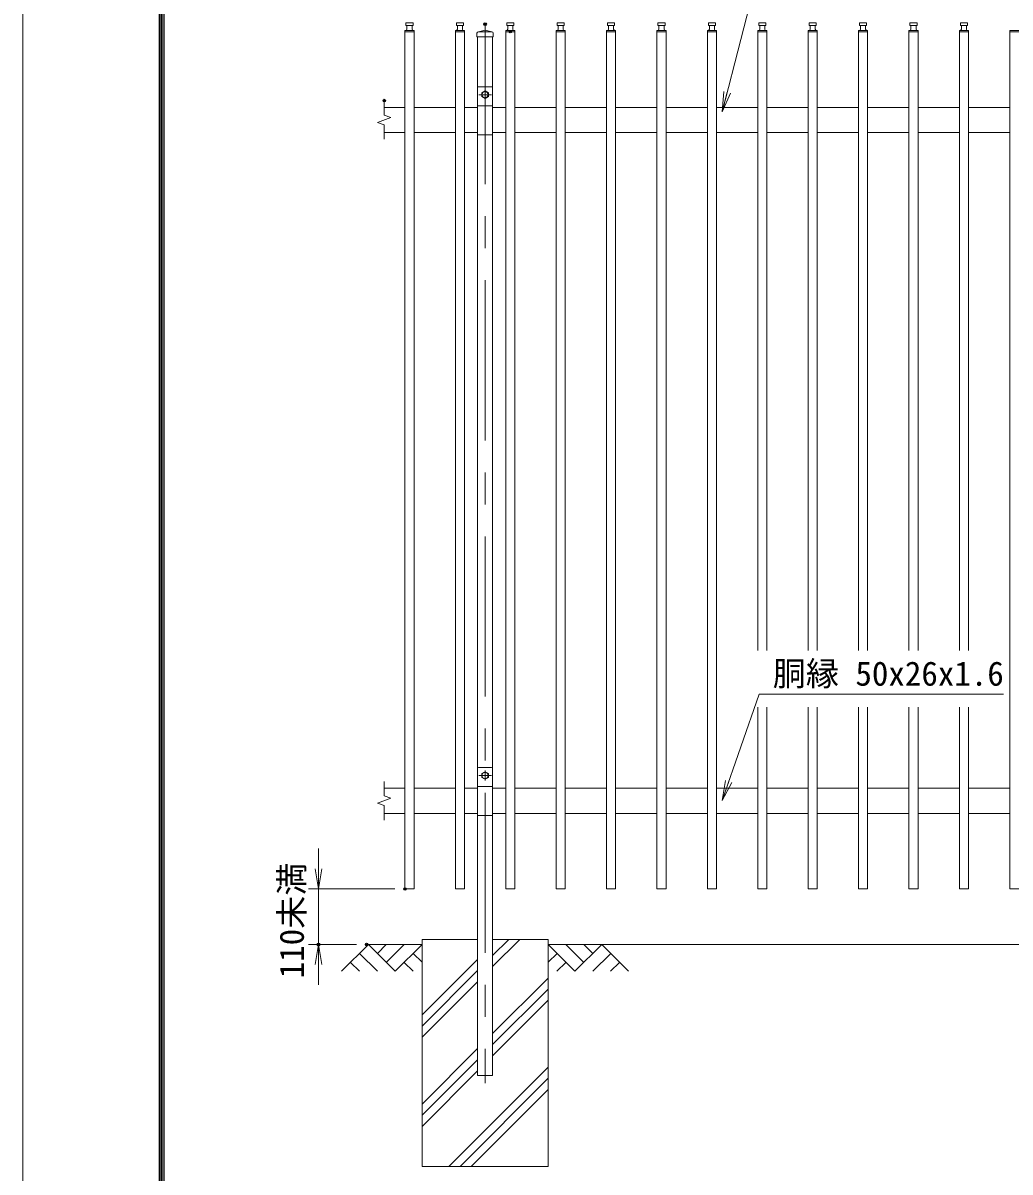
# Model space of a CAD drawing. Units: millimetres, scale not verified. Extents: x -4200 to 4200, y -2970 to 2970.
# Drawn here: x -4200 to -2242, y -692 to 1586 of the extents above; entities that cross this region are included whole.
import ezdxf
from ezdxf.enums import TextEntityAlignment as Align

# ---------------------------------------------------------------- set-up
doc = ezdxf.new("R2010")
doc.units = ezdxf.units.MM
doc.header["$LTSCALE"] = 10
doc.header["$PDMODE"] = 32
doc.header["$PDSIZE"] = 5
doc.linetypes.add('USER1', pattern=[50.8, 31.75, -6.35, 6.35, -6.35])
for name, color, linetype, lineweight in [('0-0_D-STR1', 1, 'Continuous', 18), ('0-1_D-BMK', 2, 'USER1', 13), ('0-2_D-BGD', 7, 'Continuous', 18), ('0-3_D-STR4', 7, 'Continuous', 18), ('0-4_D-DCR-HCH', 7, 'Continuous', 13), ('0-5_D-STR3', 3, 'Continuous', 13), ('0-6_D-STR-DIM', 7, 'Continuous', 13), ('0-7_0', 7, 'Continuous', 18), ('0-A_D-STR-TXT', 7, 'Continuous', 13), ('0-B_D-TTL', 7, 'Continuous', 18)]:
    doc.layers.add(name, color=color, linetype=linetype, lineweight=lineweight)
doc.layers.add('0-8_Defpoints', color=253, linetype='Continuous')
doc.styles.add('ＭＳ ゴシック', font='')
doc.styles.get('ＭＳ ゴシック').set_extended_font_data('MS Gothic')

# ---------------------------------------------------------------- blocks, each defined once
blk = doc.blocks.new('_Open')
at = {"layer": '0-7_0'}
blk.add_line((-10, 1.667), (0, 0), dxfattribs=at)
blk.add_lwpolyline([(-10, -1.667), (0, 0), (-10, 0)], dxfattribs=at)

msp = doc.modelspace()

# ---------------------------------------------------------------- linework, layer by layer
at = {"layer": '0-0_D-STR1'}
for p, q in [((-3426.25, 1581.44), (-3440.25, 1581.44)), ((-3438.25, 1581.44), (-3438.25, 1574.44)), ((-3428.25, 1581.44), (-3428.25, 1574.44)), ((-3426.25, 1586.44), (-3426.25, 1581.44)), ((-3326.25, 1581.44), (-3340.25, 1581.44)), ((-3338.25, 1581.44), (-3338.25, 1574.44)), ((-3328.25, 1581.44), (-3328.25, 1574.44)), ((-3326.25, 1586.44), (-3326.25, 1581.44)), ((-3226.25, 1581.44), (-3240.25, 1581.44)), ((-3238.25, 1581.44), (-3238.25, 1574.44)), ((-3228.25, 1581.44), (-3228.25, 1574.44)), ((-3226.25, 1586.44), (-3226.25, 1581.44)), ((-3126.25, 1581.44), (-3140.25, 1581.44)), ((-3138.25, 1581.44), (-3138.25, 1574.44)), ((-3128.25, 1581.44), (-3128.25, 1574.44)), ((-3126.25, 1586.44), (-3126.25, 1581.44)), ((-3026.25, 1581.44), (-3040.25, 1581.44)), ((-3038.25, 1581.44), (-3038.25, 1574.44)), ((-3028.25, 1581.44), (-3028.25, 1574.44)), ((-3026.25, 1586.44), (-3026.25, 1581.44)), ((-2926.25, 1581.44), (-2940.25, 1581.44)), ((-2938.25, 1581.44), (-2938.25, 1574.44)), ((-2928.25, 1581.44), (-2928.25, 1574.44)), ((-2926.25, 1586.44), (-2926.25, 1581.44)), ((-2826.25, 1581.44), (-2840.25, 1581.44)), ((-2838.25, 1581.44), (-2838.25, 1574.44)), ((-2828.25, 1581.44), (-2828.25, 1574.44)), ((-2826.25, 1586.44), (-2826.25, 1581.44)), ((-2726.25, 1581.44), (-2740.25, 1581.44)), ((-2738.25, 1581.44), (-2738.25, 1574.44)), ((-2728.25, 1581.44), (-2728.25, 1574.44)), ((-2726.25, 1586.44), (-2726.25, 1581.44)), ((-2626.25, 1581.44), (-2640.25, 1581.44)), ((-2638.25, 1581.44), (-2638.25, 1574.44)), ((-2628.25, 1581.44), (-2628.25, 1574.44)), ((-2626.25, 1586.44), (-2626.25, 1581.44)), ((-2526.25, 1581.44), (-2540.25, 1581.44)), ((-2538.25, 1581.44), (-2538.25, 1574.44)), ((-2528.25, 1581.44), (-2528.25, 1574.44)), ((-2526.25, 1586.44), (-2526.25, 1581.44)), ((-2426.25, 1581.44), (-2440.25, 1581.44)), ((-2438.25, 1581.44), (-2438.25, 1574.44)), ((-2428.25, 1581.44), (-2428.25, 1574.44)), ((-2426.25, 1586.44), (-2426.25, 1581.44)), ((-2326.25, 1581.44), (-2340.25, 1581.44)), ((-2338.25, 1581.44), (-2338.25, 1574.44)), ((-2328.25, 1581.44), (-2328.25, 1574.44)), ((-2326.25, 1586.44), (-2326.25, 1581.44)), ((-3424.25, 1571.44), (-3442.25, 1571.44)), ((-3442.25, 1569.14), (-3424.25, 1569.14)), ((-3424.25, 1571.44), (-3424.25, -130.86)), ((-3324.25, 1571.44), (-3342.25, 1571.44)), ((-3342.25, 1569.14), (-3324.25, 1569.14)), ((-3324.25, 1571.44), (-3324.25, -130.86)), ((-3299.5, 1566.14), (-3299.5, 1559.14)), ((-3299.5, 1559.14), (-3267, 1559.14)), ((-3298.25, 1559.14), (-3298.25, 1458.14)), ((-3283.25, 1572.14), (-3296.5, 1569.14)), ((-3296.5, 1569.14), (-3270, 1569.14)), ((-3283.25, 1572.14), (-3270, 1569.14)), ((-3268.25, 1458.14), (-3268.25, 1559.14)), ((-3267, 1566.14), (-3267, 1559.14)), ((-3224.25, 1571.44), (-3242.25, 1571.44)), ((-3242.25, 1569.14), (-3224.25, 1569.14)), ((-3224.25, 1571.44), (-3224.25, -130.86)), ((-3124.25, 1571.44), (-3142.25, 1571.44)), ((-3142.25, 1569.14), (-3124.25, 1569.14)), ((-3124.25, 1571.44), (-3124.25, -130.86)), ((-3024.25, 1571.44), (-3042.25, 1571.44)), ((-3042.25, 1569.14), (-3024.25, 1569.14)), ((-3024.25, 1571.44), (-3024.25, -130.86)), ((-2924.25, 1571.44), (-2942.25, 1571.44)), ((-2942.25, 1569.14), (-2924.25, 1569.14)), ((-2924.25, 1571.44), (-2924.25, -130.86)), ((-2824.25, 1571.44), (-2842.25, 1571.44)), ((-2842.25, 1569.14), (-2824.25, 1569.14)), ((-2824.25, 1571.44), (-2824.25, -130.86)), ((-2742.25, 1571.44), (-2742.25, 342.3)), ((-2724.25, 1571.44), (-2742.25, 1571.44)), ((-2742.25, 1569.14), (-2724.25, 1569.14)), ((-2724.25, 1571.44), (-2724.25, 342.3)), ((-2642.25, 1571.44), (-2642.25, 342.3)), ((-2624.25, 1571.44), (-2642.25, 1571.44)), ((-2642.25, 1569.14), (-2624.25, 1569.14)), ((-2624.25, 1571.44), (-2624.25, 342.3)), ((-2542.25, 1571.44), (-2542.25, 342.3)), ((-2524.25, 1571.44), (-2542.25, 1571.44)), ((-2542.25, 1569.14), (-2524.25, 1569.14)), ((-2524.25, 1571.44), (-2524.25, 342.3)), ((-2442.25, 1571.44), (-2442.25, 342.3)), ((-2424.25, 1571.44), (-2442.25, 1571.44)), ((-2442.25, 1569.14), (-2424.25, 1569.14)), ((-2424.25, 1571.44), (-2424.25, 342.3)), ((-2342.25, 1571.44), (-2342.25, 342.3)), ((-2324.25, 1571.44), (-2342.25, 1571.44)), ((-2342.25, 1569.14), (-2324.25, 1569.14)), ((-2324.25, 1571.44), (-2324.25, 342.3)), ((-2224.25, 1571.44), (-2242.25, 1571.44)), ((-2242.25, 1569.14), (-2224.25, 1569.14)), ((-3483.25, 1419.14), (-3442.25, 1419.14)), ((-3424.25, 1419.14), (-3342.25, 1419.14)), ((-3324.25, 1419.14), (-3298.25, 1419.14)), ((-3268.25, 1419.14), (-3242.25, 1419.14)), ((-3224.25, 1419.14), (-3142.25, 1419.14)), ((-3124.25, 1419.14), (-3042.25, 1419.14)), ((-3024.25, 1419.14), (-2942.25, 1419.14)), ((-2924.25, 1419.14), (-2842.25, 1419.14)), ((-2824.25, 1419.14), (-2742.25, 1419.14)), ((-2724.25, 1419.14), (-2642.25, 1419.14)), ((-2624.25, 1419.14), (-2542.25, 1419.14)), ((-2524.25, 1419.14), (-2442.25, 1419.14)), ((-2424.25, 1419.14), (-2342.25, 1419.14)), ((-2324.25, 1419.14), (-2242.25, 1419.14)), ((-3483.25, 1369.14), (-3442.25, 1369.14)), ((-3424.25, 1369.14), (-3342.25, 1369.14)), ((-3324.25, 1369.14), (-3298.25, 1369.14)), ((-3268.25, 1369.14), (-3242.25, 1369.14)), ((-3224.25, 1369.14), (-3142.25, 1369.14)), ((-3124.25, 1369.14), (-3042.25, 1369.14)), ((-3024.25, 1369.14), (-2942.25, 1369.14)), ((-2924.25, 1369.14), (-2842.25, 1369.14)), ((-2824.25, 1369.14), (-2742.25, 1369.14)), ((-2724.25, 1369.14), (-2642.25, 1369.14)), ((-2624.25, 1369.14), (-2542.25, 1369.14)), ((-2524.25, 1369.14), (-2442.25, 1369.14)), ((-2424.25, 1369.14), (-2342.25, 1369.14)), ((-2324.25, 1369.14), (-2242.25, 1369.14)), ((-3298.25, 1364.94), (-3298.25, 108.14)), ((-3268.25, 1364.94), (-3268.25, 108.14)), ((-2742.25, 229.82), (-2742.25, -130.86)), ((-2724.25, 229.82), (-2724.25, -130.86)), ((-2642.25, 229.82), (-2642.25, -130.86)), ((-2624.25, 229.82), (-2624.25, -130.86)), ((-2542.25, 229.82), (-2542.25, -130.86)), ((-2524.25, 229.82), (-2524.25, -130.86)), ((-2442.25, 229.82), (-2442.25, -130.86)), ((-2424.25, 229.82), (-2424.25, -130.86)), ((-2342.25, 229.82), (-2342.25, -130.86)), ((-2324.25, 229.82), (-2324.25, -130.86)), ((-3483.25, 69.14), (-3442.25, 69.14)), ((-3424.25, 69.14), (-3342.25, 69.14)), ((-3324.25, 69.14), (-3298.25, 69.14)), ((-3268.25, 69.14), (-3242.25, 69.14)), ((-3224.25, 69.14), (-3142.25, 69.14)), ((-3124.25, 69.14), (-3042.25, 69.14)), ((-3024.25, 69.14), (-2942.25, 69.14)), ((-2924.25, 69.14), (-2842.25, 69.14)), ((-2824.25, 69.14), (-2742.25, 69.14)), ((-2724.25, 69.14), (-2642.25, 69.14)), ((-2624.25, 69.14), (-2542.25, 69.14)), ((-2524.25, 69.14), (-2442.25, 69.14)), ((-2424.25, 69.14), (-2342.25, 69.14)), ((-2324.25, 69.14), (-2242.25, 69.14)), ((-3483.25, 19.14), (-3442.25, 19.14)), ((-3424.25, 19.14), (-3342.25, 19.14)), ((-3324.25, 19.14), (-3298.25, 19.14)), ((-3298.25, 14.94), (-3298.25, -500.86)), ((-3268.25, 19.14), (-3242.25, 19.14)), ((-3268.25, 14.94), (-3268.25, -500.86)), ((-3224.25, 19.14), (-3142.25, 19.14)), ((-3124.25, 19.14), (-3042.25, 19.14)), ((-3024.25, 19.14), (-2942.25, 19.14)), ((-2924.25, 19.14), (-2842.25, 19.14)), ((-2824.25, 19.14), (-2742.25, 19.14)), ((-2724.25, 19.14), (-2642.25, 19.14)), ((-2624.25, 19.14), (-2542.25, 19.14)), ((-2524.25, 19.14), (-2442.25, 19.14)), ((-2424.25, 19.14), (-2342.25, 19.14)), ((-2324.25, 19.14), (-2242.25, 19.14)), ((-2742.25, -130.86), (-2724.25, -130.86)), ((-2642.25, -130.86), (-2624.25, -130.86)), ((-2542.25, -130.86), (-2524.25, -130.86)), ((-2442.25, -130.86), (-2424.25, -130.86)), ((-2342.25, -130.86), (-2324.25, -130.86)), ((-3298.25, -500.86), (-3268.25, -500.86))]:
    msp.add_line(p, q, dxfattribs=at)
for points in [[(-3426.25, 1586.44), (-3440.25, 1586.44), (-3440.25, 1581.44)], [(-3326.25, 1586.44), (-3340.25, 1586.44), (-3340.25, 1581.44)], [(-3226.25, 1586.44), (-3240.25, 1586.44), (-3240.25, 1581.44)], [(-3126.25, 1586.44), (-3140.25, 1586.44), (-3140.25, 1581.44)], [(-3026.25, 1586.44), (-3040.25, 1586.44), (-3040.25, 1581.44)], [(-2926.25, 1586.44), (-2940.25, 1586.44), (-2940.25, 1581.44)], [(-2826.25, 1586.44), (-2840.25, 1586.44), (-2840.25, 1581.44)], [(-2726.25, 1586.44), (-2740.25, 1586.44), (-2740.25, 1581.44)], [(-2626.25, 1586.44), (-2640.25, 1586.44), (-2640.25, 1581.44)], [(-2526.25, 1586.44), (-2540.25, 1586.44), (-2540.25, 1581.44)], [(-2426.25, 1586.44), (-2440.25, 1586.44), (-2440.25, 1581.44)], [(-2326.25, 1586.44), (-2340.25, 1586.44), (-2340.25, 1581.44)], [(-3442.25, 1571.44), (-3442.25, -130.86), (-3424.25, -130.86)], [(-3342.25, 1571.44), (-3342.25, -130.86), (-3324.25, -130.86)], [(-3242.25, 1571.44), (-3242.25, -130.86), (-3224.25, -130.86)], [(-3142.25, 1571.44), (-3142.25, -130.86), (-3124.25, -130.86)], [(-3042.25, 1571.44), (-3042.25, -130.86), (-3024.25, -130.86)], [(-2942.25, 1571.44), (-2942.25, -130.86), (-2924.25, -130.86)], [(-2842.25, 1571.44), (-2842.25, -130.86), (-2824.25, -130.86)], [(-2242.25, 1571.44), (-2242.25, -130.86), (-2224.25, -130.86)]]:
    msp.add_lwpolyline(points, dxfattribs=at)
for centre, start, end in [((-3441.25, 1574.44), 270, 0), ((-3425.25, 1574.44), 179.99992, 270), ((-3341.25, 1574.44), 270, 0), ((-3325.25, 1574.44), 179.99992, 270), ((-3241.25, 1574.44), 270, 0), ((-3225.25, 1574.44), 179.99992, 270), ((-3141.25, 1574.44), 270, 0), ((-3125.25, 1574.44), 179.99992, 270), ((-3041.25, 1574.44), 270, 0), ((-3025.25, 1574.44), 179.99992, 270), ((-2941.25, 1574.44), 270, 0), ((-2925.25, 1574.44), 179.99992, 270), ((-2841.25, 1574.44), 270, 0), ((-2825.25, 1574.44), 179.99992, 270), ((-2741.25, 1574.44), 270, 0), ((-2725.25, 1574.44), 179.99992, 270), ((-2641.25, 1574.44), 270, 0), ((-2625.25, 1574.44), 179.99992, 270), ((-2541.25, 1574.44), 270, 0), ((-2525.25, 1574.44), 179.99992, 270), ((-2441.25, 1574.44), 270, 0), ((-2425.25, 1574.44), 179.99992, 270), ((-2341.25, 1574.44), 270, 0), ((-2325.25, 1574.44), 179.99992, 270), ((-3296.5, 1566.14), 90, 180), ((-3270, 1566.14), 0, 90)]:
    msp.add_arc(centre, 3, start, end, dxfattribs=at)
at = {"layer": '0-1_D-BMK'}
for p, q in [((-3283.25, 1584.14), (-3283.25, -515.86)), ((-3270.75, 1444.14), (-3295.75, 1444.14)), ((-3283.25, 1454.14), (-3283.25, 1434.14)), ((-3270.75, 94.14), (-3295.75, 94.14)), ((-3283.25, 104.14), (-3283.25, 84.14))]:
    msp.add_line(p, q, dxfattribs=at)
at = {"layer": '0-2_D-BGD'}
for p, q in [((-3408.25, -240.86), (-3518.25, -240.86)), ((-1408.25, -240.86), (-3158.25, -240.86))]:
    msp.add_line(p, q, dxfattribs=at)
at = {"layer": '0-3_D-STR4'}
for p, q in [((-3408.25, -230.86), (-3408.25, -680.86)), ((-3298.25, -230.86), (-3408.25, -230.86)), ((-3158.25, -230.86), (-3268.25, -230.86)), ((-3158.25, -230.86), (-3158.25, -680.86)), ((-3158.25, -680.86), (-3408.25, -680.86))]:
    msp.add_line(p, q, dxfattribs=at)
at = {"layer": '0-4_D-DCR-HCH'}
for p, q in [((-3514.68, -240.86), (-3567.89, -294.07)), ((-3514.68, -240.86), (-3461.46, -294.07)), ((-3496.94, -258.59), (-3479.2, -240.86)), ((-3479.2, -276.33), (-3443.73, -240.86)), ((-3461.46, -294.07), (-3408.25, -240.86)), ((-3268.25, -284.87), (-3214.23, -230.86)), ((-3268.25, -262.78), (-3236.33, -230.86)), ((-3105.04, -294.07), (-3158.25, -240.86)), ((-3087.3, -276.33), (-3122.78, -240.86)), ((-3051.83, -240.86), (-3105.04, -294.07)), ((-3069.47, -258.69), (-3087.3, -240.86)), ((-3051.83, -240.86), (-2998.62, -294.07)), ((-3532.41, -258.59), (-3496.78, -294.07)), ((-3425.99, -258.59), (-3408.25, -276.25)), ((-3408.25, -380.68), (-3298.25, -270.68)), ((-3140.51, -258.59), (-3158.25, -276.25)), ((-3034.09, -258.59), (-3069.73, -294.07)), ((-3550.15, -276.33), (-3532.33, -294.07)), ((-3443.73, -276.33), (-3425.91, -294.07)), ((-3408.25, -402.78), (-3298.25, -292.78)), ((-3122.78, -276.33), (-3140.6, -294.07)), ((-3016.35, -276.33), (-3034.17, -294.07)), ((-3408.25, -424.87), (-3298.25, -314.87)), ((-3268.25, -417.46), (-3158.25, -307.46)), ((-3268.25, -439.55), (-3158.25, -329.55)), ((-3268.25, -461.65), (-3158.25, -351.65)), ((-3408.25, -557.46), (-3298.25, -447.46)), ((-3408.25, -579.55), (-3298.25, -469.55)), ((-3408.25, -601.65), (-3298.25, -491.65)), ((-3354.87, -680.86), (-3158.25, -484.23)), ((-3332.78, -680.86), (-3158.25, -506.33)), ((-3310.68, -680.86), (-3158.25, -528.43))]:
    msp.add_line(p, q, dxfattribs=at)
at = {"layer": '0-5_D-STR3'}
for p, q in [((-3296.25, 1460.14), (-3270.25, 1460.14)), ((-3298.25, 1458.14), (-3298.25, 1364.94)), ((-3268.25, 1458.14), (-3268.25, 1364.94)), ((-3298.25, 1422.34), (-3268.25, 1422.34)), ((-3298.25, 1364.94), (-3268.25, 1364.94)), ((-3298.25, 108.14), (-3298.25, 14.94)), ((-3296.25, 110.14), (-3270.25, 110.14)), ((-3268.25, 108.14), (-3268.25, 14.94)), ((-3298.25, 72.34), (-3268.25, 72.34)), ((-3298.25, 14.94), (-3268.25, 14.94))]:
    msp.add_line(p, q, dxfattribs=at)
for points in [[(-3276.75, 1447.9), (-3283.25, 1451.65), (-3289.75, 1447.9), (-3289.75, 1440.39), (-3283.25, 1436.64), (-3276.75, 1440.39)], [(-3276.75, 97.9), (-3283.25, 101.65), (-3289.75, 97.9), (-3289.75, 90.39), (-3283.25, 86.64), (-3276.75, 90.39)]]:
    msp.add_lwpolyline(points, close=True, dxfattribs=at)
for centre in [(-3283.25, 1444.14), (-3283.25, 94.14)]:
    msp.add_circle(centre, 6.25, dxfattribs=at)
for centre, start, end in [((-3296.25, 1458.14), 90, 180), ((-3270.25, 1458.14), 0, 90), ((-3296.25, 108.14), 90, 180), ((-3270.25, 108.14), 0, 90)]:
    msp.add_arc(centre, 2, start, end, dxfattribs=at)
at = {"layer": '0-6_D-STR-DIM'}
for p, q in [((-3483.25, 1432.57), (-3483.25, 1403.76)), ((-3496.47, 1389.33), (-3470.04, 1398.95)), ((-3470.04, 1398.95), (-3483.25, 1403.76)), ((-3483.25, 1384.52), (-3496.47, 1389.33)), ((-3483.25, 1384.52), (-3483.25, 1355.72)), ((-3483.25, 82.57), (-3483.25, 53.76)), ((-3496.47, 39.33), (-3470.04, 48.95)), ((-3470.04, 48.95), (-3483.25, 53.76)), ((-3483.25, 34.52), (-3496.47, 39.33)), ((-3483.25, 34.52), (-3483.25, 5.72)), ((-3613.62, -90.86), (-3613.62, -50.86)), ((-3462.25, -130.86), (-3633.62, -130.86)), ((-3613.62, -130.86), (-3613.62, -240.86)), ((-3538.25, -240.86), (-3633.62, -240.86)), ((-3613.62, -280.86), (-3613.62, -320.86))]:
    msp.add_line(p, q, dxfattribs=at)
at = {"layer": '0-8_Defpoints'}
for p in [(-3283.25, 1584.14), (-3233.25, 1569.14), (-3483.25, 1432.57), (-3442.25, -130.86), (-3613.62, -240.86), (-3518.25, -240.86)]:
    msp.add_point(p, dxfattribs=at)
at = {"layer": '0-A_D-STR-TXT'}
for points in [[(-2254.49, 1696.1), (-2739.18, 1696.1), (-2812.42, 1412.17)], [(-2254.49, 255.48), (-2739.18, 255.48), (-2812.26, 46.5)]]:
    msp.add_lwpolyline(points, dxfattribs=at)
at = {"layer": '0-B_D-TTL'}
for points in [[(-4200.12, -2969.77), (4199.88, -2969.77), (4199.88, 2970.23), (-4200.12, 2970.23)], [(-3930.12, 2750.23), (3929.88, 2750.23), (3929.88, -2749.77), (-3930.12, -2749.77)], [(-3927.62, 2747.73), (3927.38, 2747.73), (3927.38, -2747.27), (-3927.62, -2747.27)], [(-3925.12, 2745.23), (3924.88, 2745.23), (3924.88, -2744.77), (-3925.12, -2744.77)], [(-3922.62, 2742.73), (3922.38, 2742.73), (3922.38, -2742.27), (-3922.62, -2742.27)], [(-3920.12, 2740.23), (3919.88, 2740.23), (3919.88, -2739.77), (-3920.12, -2739.77)]]:
    msp.add_lwpolyline(points, close=True, dxfattribs=at)

# ---------------------------------------------------------------- block references
at = {"layer": '0-6_D-STR-DIM', "xscale": 4, "yscale": 4}
for p, rotation in [((-3613.62, -130.86), 270), ((-3613.62, -240.86), 90)]:
    msp.add_blockref('_Open', p, dxfattribs=dict(at, rotation=rotation))
at = {"layer": '0-A_D-STR-TXT', "xscale": 4, "yscale": 4}
for p, rotation in [((-2812.92, 1410.24), 255.53452), ((-2812.92, 44.62), 250.72359)]:
    msp.add_blockref('_Open', p, dxfattribs=dict(at, rotation=rotation))

# ---------------------------------------------------------------- texts
at = {"layer": '0-6_D-STR-DIM', "style": 'ＭＳ ゴシック'}
msp.add_text('110未満', height=48.09, rotation=90, dxfattribs=at).set_placement((-3628.38, -308), align=Align.BOTTOM_LEFT)
at = {"layer": '0-A_D-STR-TXT', "style": 'ＭＳ ゴシック'}
msp.add_text('胴縁 50x26x1.6', height=48.09, dxfattribs=at).set_placement((-2712.45, 257.85), align=Align.BOTTOM_LEFT)

doc.saveas('drawing.dxf')
